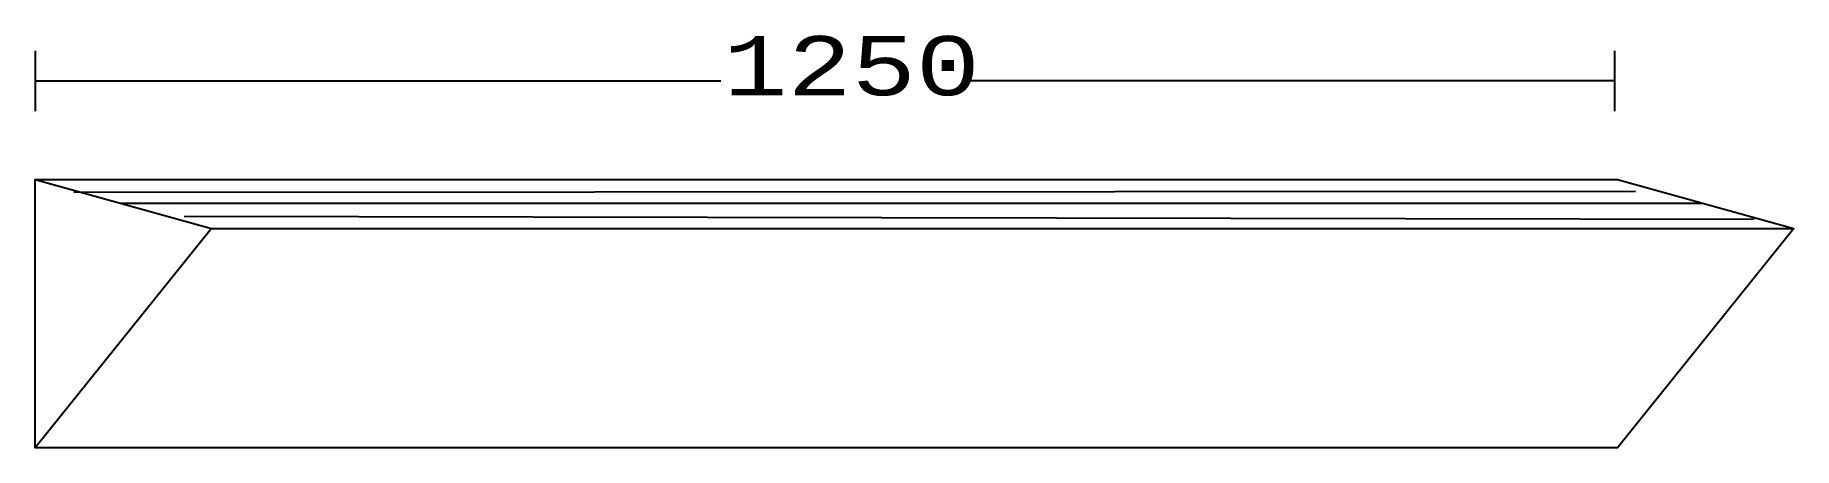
# Model space of a CAD drawing. Extents: x -80 to 299, y 4 to 93.
import ezdxf

# ---------------------------------------------------------------- set-up
doc = ezdxf.new("R2010")
doc.units = 0
doc.layers.add('LIVELLO_1', color=160, linetype='Continuous')
doc.styles.add('STD', font='txt')

# ---------------------------------------------------------------- blocks, each defined once
blk = doc.blocks.new('AI9-BLK1')
at = {"layer": 'LIVELLO_1', "color": 7}
for p, q in [((-189.382756, 27.482905), (-189.382756, 40.466436)), ((150.919642, 27.482905), (150.919642, 40.466436)), ((-189.382756, 33.974843), (-41.742155, 33.974843)), ((150.919642, 33.974843), (10.297735, 33.974843)), ((-181.130374, 9.968728), (155.337633, 10.224699)), ((-171.140975, 7.62124), (169.894884, 7.62124)), ((-157.349569, 4.798329), (180.903687, 4.16202))]:
    blk.add_line(p, q, dxfattribs=at)
for points in [[(-189.439772, 12.71068), (-151.464484, 2.19177), (-189.439772, -45.144531)], [(-151.464484, 2.19177), (189.455447, 2.19177), (151.48016, -45.144531)]]:
    blk.add_lwpolyline(points, dxfattribs=at)
blk.add_lwpolyline([(151.48016, 12.71068), (189.455447, 2.19177), (151.48016, -45.144531), (-189.439772, -45.144531), (-189.439772, 12.71068)], close=True, dxfattribs=at)
at = {"layer": 'LIVELLO_1', "color": 7, "insert": (-41.159245, 43.658566), "char_height": 12.76984, "attachment_point": 1, "style": 'STD'}
blk.add_mtext('\\fCourier|b0|i0;\\H12.7698;\\W1.08;\\C7;1250', dxfattribs=at)

msp = doc.modelspace()

# ---------------------------------------------------------------- block references
at = {"layer": 'LIVELLO_1', "color": 7}
msp.add_blockref('AI9-BLK1', (109.719057, 48.996493), dxfattribs=at)

doc.saveas('drawing.dxf')
